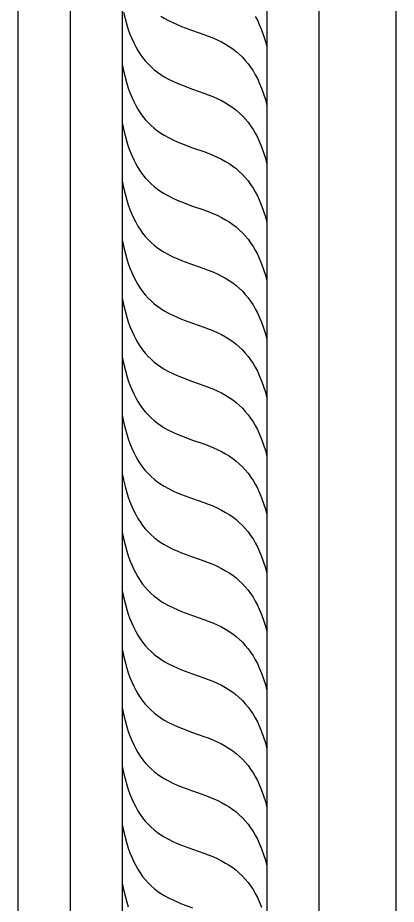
# Model space of a CAD drawing. Header units: millimetres. Extents: x 5940 to 9066, y 1327 to 3250.
# Drawn here: x 6894.8 to 7017.8, y 2620 to 2908.1 of the extents above; entities that cross this region are included whole.
import ezdxf

# ---------------------------------------------------------------- set-up
doc = ezdxf.new("R2010")
doc.units = ezdxf.units.MM
doc.layers.add('Default Layer', color=7, linetype='Continuous', lineweight=30)

msp = doc.modelspace()

# ---------------------------------------------------------------- linework, layer by layer
at = {"layer": 'Default Layer', "color": 18, "lineweight": 30, "true_color": 0x000000}
msp.add_line((6992.76, 1360.2), (6992.76, 3190.2), dxfattribs=at)
for points in [[(6512.76, 3190.2), (6512.76, 1360.2), (6512.76, 1360.2), (7017.76, 1360.2), (7017.76, 1360.2), (7017.76, 3190.2), (7017.76, 3190.2), (6512.76, 3190.2)], [(6929.16, 2909.86), (6929.66, 2907.8), (6930.22, 2905.76), (6930.22, 2905.76), (6930.7, 2904.25), (6931.24, 2902.76), (6931.82, 2901.29), (6932.47, 2899.86), (6932.47, 2899.86), (6933.1, 2898.6), (6933.8, 2897.39), (6934.55, 2896.22), (6935.36, 2895.1), (6936.22, 2894.04), (6937.13, 2893.03), (6938.09, 2892.07), (6939.1, 2891.18), (6940.16, 2890.35), (6941.25, 2889.58), (6942.39, 2888.88), (6942.39, 2888.88), (6943.75, 2888.13), (6945.13, 2887.43), (6946.53, 2886.79), (6947.96, 2886.21), (6947.96, 2886.21), (6951.58, 2884.86), (6955.23, 2883.58), (6955.23, 2883.58), (6956.69, 2883.06), (6958.13, 2882.48), (6959.54, 2881.84), (6960.94, 2881.15), (6962.32, 2880.4), (6962.32, 2880.4), (6963.49, 2879.69), (6964.63, 2878.91), (6965.72, 2878.06), (6966.77, 2877.15), (6967.76, 2876.18), (6968.71, 2875.16), (6969.61, 2874.08), (6970.45, 2872.94), (6971.24, 2871.76), (6971.97, 2870.52), (6972.64, 2869.24), (6973.25, 2867.92), (6973.25, 2867.92), (6973.98, 2866.11), (6974.64, 2864.28), (6975.23, 2862.41), (6975.74, 2860.52)], [(6941.25, 2908.61), (6942.39, 2907.91), (6942.39, 2907.91), (6943.75, 2907.16), (6945.13, 2906.46), (6946.53, 2905.83), (6947.96, 2905.25), (6947.96, 2905.25), (6951.58, 2903.89), (6955.23, 2902.62), (6955.23, 2902.62), (6956.69, 2902.09), (6958.13, 2901.51), (6959.54, 2900.87), (6960.94, 2900.18), (6962.32, 2899.43), (6962.32, 2899.43), (6963.49, 2898.72), (6964.63, 2897.94), (6965.72, 2897.09), (6966.77, 2896.18), (6967.76, 2895.21), (6968.71, 2894.19), (6969.61, 2893.11), (6970.45, 2891.97), (6971.24, 2890.79), (6971.97, 2889.55), (6972.64, 2888.27), (6973.25, 2886.95), (6973.25, 2886.95), (6973.98, 2885.15), (6974.64, 2883.31), (6975.23, 2881.44), (6975.74, 2879.55)], [(6971.97, 2908.49), (6972.64, 2907.21), (6973.25, 2905.89), (6973.25, 2905.89), (6973.98, 2904.09), (6974.64, 2902.25), (6975.23, 2900.38), (6975.74, 2898.49)], [(6928.74, 2892.92), (6929.16, 2890.83), (6929.66, 2888.77), (6930.22, 2886.73), (6930.22, 2886.73), (6930.7, 2885.21), (6931.24, 2883.73), (6931.82, 2882.26), (6932.47, 2880.83), (6932.47, 2880.83), (6933.1, 2879.57), (6933.8, 2878.35), (6934.55, 2877.19), (6935.36, 2876.07), (6936.22, 2875.01), (6937.13, 2874), (6938.09, 2873.04), (6939.1, 2872.15), (6940.16, 2871.32), (6941.25, 2870.55), (6942.39, 2869.85), (6942.39, 2869.85), (6943.75, 2869.1), (6945.13, 2868.4), (6946.53, 2867.76), (6947.96, 2867.18), (6947.96, 2867.18), (6951.58, 2865.83), (6955.23, 2864.55), (6955.23, 2864.55), (6956.69, 2864.03), (6958.13, 2863.45), (6959.54, 2862.81), (6960.94, 2862.12), (6962.32, 2861.37), (6962.32, 2861.37), (6963.49, 2860.65), (6964.63, 2859.87), (6965.72, 2859.03), (6966.77, 2858.12), (6967.76, 2857.15), (6968.71, 2856.13), (6969.61, 2855.04), (6970.45, 2853.91), (6971.24, 2852.72), (6971.97, 2851.49), (6972.64, 2850.21), (6973.25, 2848.89), (6973.25, 2848.89), (6973.98, 2847.08), (6974.64, 2845.25), (6975.23, 2843.38), (6975.74, 2841.48)], [(6928.74, 2873.98), (6929.16, 2871.89), (6929.66, 2869.83), (6930.22, 2867.79), (6930.22, 2867.79), (6930.7, 2866.27), (6931.24, 2864.79), (6931.82, 2863.32), (6932.47, 2861.89), (6932.47, 2861.89), (6933.1, 2860.63), (6933.8, 2859.41), (6934.55, 2858.25), (6935.36, 2857.13), (6936.22, 2856.07), (6937.13, 2855.06), (6938.09, 2854.1), (6939.1, 2853.21), (6940.16, 2852.38), (6941.25, 2851.61), (6942.39, 2850.9), (6942.39, 2850.9), (6943.75, 2850.15), (6945.13, 2849.46), (6946.53, 2848.82), (6947.96, 2848.24), (6947.96, 2848.24), (6951.58, 2846.89), (6955.23, 2845.61), (6955.23, 2845.61), (6956.69, 2845.09), (6958.13, 2844.51), (6959.54, 2843.87), (6960.94, 2843.18), (6962.32, 2842.43), (6962.32, 2842.43), (6963.49, 2841.71), (6964.63, 2840.93), (6965.72, 2840.09), (6966.77, 2839.18), (6967.76, 2838.21), (6968.71, 2837.19), (6969.61, 2836.1), (6970.45, 2834.97), (6971.24, 2833.78), (6971.97, 2832.55), (6972.64, 2831.27), (6973.25, 2829.95), (6973.25, 2829.95), (6973.98, 2828.14), (6974.64, 2826.31), (6975.23, 2824.44), (6975.74, 2822.54)], [(6928.74, 2854.94), (6929.16, 2852.86), (6929.66, 2850.8), (6930.22, 2848.75), (6930.22, 2848.75), (6930.7, 2847.24), (6931.24, 2845.75), (6931.82, 2844.29), (6932.47, 2842.86), (6932.47, 2842.86), (6933.1, 2841.6), (6933.8, 2840.38), (6934.55, 2839.22), (6935.36, 2838.1), (6936.22, 2837.03), (6937.13, 2836.02), (6938.09, 2835.07), (6939.1, 2834.18), (6940.16, 2833.34), (6941.25, 2832.58), (6942.39, 2831.87), (6942.39, 2831.87), (6943.75, 2831.12), (6945.13, 2830.43), (6946.53, 2829.79), (6947.96, 2829.21), (6947.96, 2829.21), (6951.58, 2827.86), (6955.23, 2826.58), (6955.23, 2826.58), (6956.69, 2826.06), (6958.13, 2825.47), (6959.54, 2824.84), (6960.94, 2824.14), (6962.32, 2823.4), (6962.32, 2823.4), (6963.49, 2822.68), (6964.63, 2821.9), (6965.72, 2821.06), (6966.77, 2820.15), (6967.76, 2819.18), (6968.71, 2818.15), (6969.61, 2817.07), (6970.45, 2815.94), (6971.24, 2814.75), (6971.97, 2813.52), (6972.64, 2812.24), (6973.25, 2810.91), (6973.25, 2810.91), (6973.98, 2809.11), (6974.64, 2807.27), (6975.23, 2805.41), (6975.74, 2803.51)], [(6928.74, 2835.91), (6929.16, 2833.83), (6929.66, 2831.76), (6930.22, 2829.72), (6930.22, 2829.72), (6930.7, 2828.21), (6931.24, 2826.72), (6931.82, 2825.26), (6932.47, 2823.82), (6932.47, 2823.82), (6933.1, 2822.56), (6933.8, 2821.35), (6934.55, 2820.18), (6935.36, 2819.07), (6936.22, 2818), (6937.13, 2816.99), (6938.09, 2816.04), (6939.1, 2815.15), (6940.16, 2814.31), (6941.25, 2813.54), (6942.39, 2812.84), (6942.39, 2812.84), (6943.75, 2812.09), (6945.13, 2811.4), (6946.53, 2810.76), (6947.96, 2810.18), (6947.96, 2810.18), (6951.58, 2808.83), (6955.23, 2807.55), (6955.23, 2807.55), (6956.69, 2807.02), (6958.13, 2806.44), (6959.54, 2805.81), (6960.94, 2805.11), (6962.32, 2804.37), (6962.32, 2804.37), (6963.49, 2803.65), (6964.63, 2802.87), (6965.72, 2802.02), (6966.77, 2801.12), (6967.76, 2800.15), (6968.71, 2799.12), (6969.61, 2798.04), (6970.45, 2796.91), (6971.24, 2795.72), (6971.97, 2794.49), (6972.64, 2793.21), (6973.25, 2791.88), (6973.25, 2791.88), (6973.98, 2790.08), (6974.64, 2788.24), (6975.23, 2786.37), (6975.74, 2784.48)], [(6928.74, 2816.97), (6929.16, 2814.89), (6929.66, 2812.82), (6930.22, 2810.78), (6930.22, 2810.78), (6930.7, 2809.27), (6931.24, 2807.78), (6931.82, 2806.32), (6932.47, 2804.88), (6932.47, 2804.88), (6933.1, 2803.62), (6933.8, 2802.41), (6934.55, 2801.24), (6935.36, 2800.13), (6936.22, 2799.06), (6937.13, 2798.05), (6938.09, 2797.1), (6939.1, 2796.21), (6940.16, 2795.37), (6941.25, 2794.6), (6942.39, 2793.9), (6942.39, 2793.9), (6943.75, 2793.15), (6945.13, 2792.46), (6946.53, 2791.82), (6947.96, 2791.24), (6947.96, 2791.24), (6951.58, 2789.89), (6955.23, 2788.61), (6955.23, 2788.61), (6956.69, 2788.08), (6958.13, 2787.5), (6959.54, 2786.87), (6960.94, 2786.17), (6962.32, 2785.42), (6962.32, 2785.42), (6963.49, 2784.71), (6964.63, 2783.93), (6965.72, 2783.08), (6966.77, 2782.18), (6967.76, 2781.21), (6968.71, 2780.18), (6969.61, 2779.1), (6970.45, 2777.97), (6971.24, 2776.78), (6971.97, 2775.55), (6972.64, 2774.27), (6973.25, 2772.94), (6973.25, 2772.94), (6973.98, 2771.14), (6974.64, 2769.3), (6975.23, 2767.43), (6975.74, 2765.54)], [(6928.74, 2797.94), (6929.16, 2795.86), (6929.66, 2793.79), (6930.22, 2791.75), (6930.22, 2791.75), (6930.7, 2790.24), (6931.24, 2788.75), (6931.82, 2787.29), (6932.47, 2785.85), (6932.47, 2785.85), (6933.1, 2784.59), (6933.8, 2783.38), (6934.55, 2782.21), (6935.36, 2781.1), (6936.22, 2780.03), (6937.13, 2779.02), (6938.09, 2778.07), (6939.1, 2777.17), (6940.16, 2776.34), (6941.25, 2775.57), (6942.39, 2774.87), (6942.39, 2774.87), (6943.75, 2774.12), (6945.13, 2773.43), (6946.53, 2772.79), (6947.96, 2772.21), (6947.96, 2772.21), (6951.58, 2770.85), (6955.23, 2769.58), (6955.23, 2769.58), (6956.69, 2769.05), (6958.13, 2768.47), (6959.54, 2767.83), (6960.94, 2767.14), (6962.32, 2766.39), (6962.32, 2766.39), (6963.49, 2765.68), (6964.63, 2764.9), (6965.72, 2764.05), (6966.77, 2763.14), (6967.76, 2762.18), (6968.71, 2761.15), (6969.61, 2760.07), (6970.45, 2758.93), (6971.24, 2757.75), (6971.97, 2756.51), (6972.64, 2755.23), (6973.25, 2753.91), (6973.25, 2753.91), (6973.98, 2752.11), (6974.64, 2750.27), (6975.23, 2748.4), (6975.74, 2746.51)], [(6928.74, 2778.91), (6929.16, 2776.82), (6929.66, 2774.76), (6930.22, 2772.72), (6930.22, 2772.72), (6930.7, 2771.21), (6931.24, 2769.72), (6931.82, 2768.26), (6932.47, 2766.82), (6932.47, 2766.82), (6933.1, 2765.56), (6933.8, 2764.35), (6934.55, 2763.18), (6935.36, 2762.06), (6936.22, 2761), (6937.13, 2759.99), (6938.09, 2759.04), (6939.1, 2758.14), (6940.16, 2757.31), (6941.25, 2756.54), (6942.39, 2755.84), (6942.39, 2755.84), (6943.75, 2755.09), (6945.13, 2754.39), (6946.53, 2753.76), (6947.96, 2753.17), (6947.96, 2753.17), (6951.58, 2751.82), (6955.23, 2750.55), (6955.23, 2750.55), (6956.69, 2750.02), (6958.13, 2749.44), (6959.54, 2748.8), (6960.94, 2748.11), (6962.32, 2747.36), (6962.32, 2747.36), (6963.49, 2746.65), (6964.63, 2745.87), (6965.72, 2745.02), (6966.77, 2744.11), (6967.76, 2743.14), (6968.71, 2742.12), (6969.61, 2741.04), (6970.45, 2739.9), (6971.24, 2738.72), (6971.97, 2737.48), (6972.64, 2736.2), (6973.25, 2734.88), (6973.25, 2734.88), (6973.98, 2733.08), (6974.64, 2731.24), (6975.23, 2729.37), (6975.74, 2727.48)], [(6928.74, 2759.97), (6929.16, 2757.88), (6929.66, 2755.82), (6930.22, 2753.78), (6930.22, 2753.78), (6930.7, 2752.27), (6931.24, 2750.78), (6931.82, 2749.32), (6932.47, 2747.88), (6932.47, 2747.88), (6933.1, 2746.62), (6933.8, 2745.41), (6934.55, 2744.24), (6935.36, 2743.12), (6936.22, 2742.06), (6937.13, 2741.05), (6938.09, 2740.1), (6939.1, 2739.2), (6940.16, 2738.37), (6941.25, 2737.6), (6942.39, 2736.9), (6942.39, 2736.9), (6943.75, 2736.15), (6945.13, 2735.45), (6946.53, 2734.82), (6947.96, 2734.23), (6947.96, 2734.23), (6951.58, 2732.88), (6955.23, 2731.61), (6955.23, 2731.61), (6956.69, 2731.08), (6958.13, 2730.5), (6959.54, 2729.86), (6960.94, 2729.17), (6962.32, 2728.42), (6962.32, 2728.42), (6963.49, 2727.71), (6964.63, 2726.93), (6965.72, 2726.08), (6966.77, 2725.17), (6967.76, 2724.2), (6968.71, 2723.18), (6969.61, 2722.1), (6970.45, 2720.96), (6971.24, 2719.78), (6971.97, 2718.54), (6972.64, 2717.26), (6973.25, 2715.94), (6973.25, 2715.94), (6973.98, 2714.14), (6974.64, 2712.3), (6975.23, 2710.43), (6975.74, 2708.54)], [(6928.74, 2740.94), (6929.16, 2738.85), (6929.66, 2736.79), (6930.22, 2734.75), (6930.22, 2734.75), (6930.7, 2733.23), (6931.24, 2731.75), (6931.82, 2730.28), (6932.47, 2728.85), (6932.47, 2728.85), (6933.1, 2727.59), (6933.8, 2726.38), (6934.55, 2725.21), (6935.36, 2724.09), (6936.22, 2723.03), (6937.13, 2722.02), (6938.09, 2721.06), (6939.1, 2720.17), (6940.16, 2719.34), (6941.25, 2718.57), (6942.39, 2717.87), (6942.39, 2717.87), (6943.75, 2717.12), (6945.13, 2716.42), (6946.53, 2715.78), (6947.96, 2715.2), (6947.96, 2715.2), (6951.58, 2713.85), (6955.23, 2712.57), (6955.23, 2712.57), (6956.69, 2712.05), (6958.13, 2711.47), (6959.54, 2710.83), (6960.94, 2710.14), (6962.32, 2709.39), (6962.32, 2709.39), (6963.49, 2708.68), (6964.63, 2707.89), (6965.72, 2707.05), (6966.77, 2706.14), (6967.76, 2705.17), (6968.71, 2704.15), (6969.61, 2703.06), (6970.45, 2701.93), (6971.24, 2700.74), (6971.97, 2699.51), (6972.64, 2698.23), (6973.25, 2696.91), (6973.25, 2696.91), (6973.98, 2695.1), (6974.64, 2693.27), (6975.23, 2691.4), (6975.74, 2689.51)], [(6928.74, 2722), (6929.16, 2719.91), (6929.66, 2717.85), (6930.22, 2715.81), (6930.22, 2715.81), (6930.7, 2714.29), (6931.24, 2712.81), (6931.82, 2711.34), (6932.47, 2709.91), (6932.47, 2709.91), (6933.1, 2708.65), (6933.8, 2707.44), (6934.55, 2706.27), (6935.36, 2705.15), (6936.22, 2704.09), (6937.13, 2703.08), (6938.09, 2702.12), (6939.1, 2701.23), (6940.16, 2700.4), (6941.25, 2699.63), (6942.39, 2698.93), (6942.39, 2698.93), (6943.75, 2698.18), (6945.13, 2697.48), (6946.53, 2696.84), (6947.96, 2696.26), (6947.96, 2696.26), (6951.58, 2694.91), (6955.23, 2693.63), (6955.23, 2693.63), (6956.69, 2693.11), (6958.13, 2692.53), (6959.54, 2691.89), (6960.94, 2691.2), (6962.32, 2690.45), (6962.32, 2690.45), (6963.49, 2689.74), (6964.63, 2688.95), (6965.72, 2688.11), (6966.77, 2687.2), (6967.76, 2686.23), (6968.71, 2685.21), (6969.61, 2684.12), (6970.45, 2682.99), (6971.24, 2681.8), (6971.97, 2680.57), (6972.64, 2679.29), (6973.25, 2677.97), (6973.25, 2677.97), (6973.98, 2676.16), (6974.64, 2674.33), (6975.23, 2672.46), (6975.74, 2670.56)], [(6928.74, 2702.96), (6929.16, 2700.88), (6929.66, 2698.82), (6930.22, 2696.77), (6930.22, 2696.77), (6930.7, 2695.26), (6931.24, 2693.77), (6931.82, 2692.31), (6932.47, 2690.88), (6932.47, 2690.88), (6933.1, 2689.62), (6933.8, 2688.4), (6934.55, 2687.24), (6935.36, 2686.12), (6936.22, 2685.06), (6937.13, 2684.05), (6938.09, 2683.09), (6939.1, 2682.2), (6940.16, 2681.37), (6941.25, 2680.6), (6942.39, 2679.89), (6942.39, 2679.89), (6943.75, 2679.14), (6945.13, 2678.45), (6946.53, 2677.81), (6947.96, 2677.23), (6947.96, 2677.23), (6951.58, 2675.88), (6955.23, 2674.6), (6955.23, 2674.6), (6956.69, 2674.08), (6958.13, 2673.5), (6959.54, 2672.86), (6960.94, 2672.17), (6962.32, 2671.42), (6962.32, 2671.42), (6963.49, 2670.7), (6964.63, 2669.92), (6965.72, 2669.08), (6966.77, 2668.17), (6967.76, 2667.2), (6968.71, 2666.17), (6969.61, 2665.09), (6970.45, 2663.96), (6971.24, 2662.77), (6971.97, 2661.54), (6972.64, 2660.26), (6973.25, 2658.94), (6973.25, 2658.94), (6973.98, 2657.13), (6974.64, 2655.29), (6975.23, 2653.43), (6975.74, 2651.53)], [(6928.74, 2683.93), (6929.16, 2681.85), (6929.66, 2679.78), (6930.22, 2677.74), (6930.22, 2677.74), (6930.7, 2676.23), (6931.24, 2674.74), (6931.82, 2673.28), (6932.47, 2671.85), (6932.47, 2671.85), (6933.1, 2670.59), (6933.8, 2669.37), (6934.55, 2668.21), (6935.36, 2667.09), (6936.22, 2666.02), (6937.13, 2665.01), (6938.09, 2664.06), (6939.1, 2663.17), (6940.16, 2662.33), (6941.25, 2661.57), (6942.39, 2660.86), (6942.39, 2660.86), (6943.75, 2660.11), (6945.13, 2659.42), (6946.53, 2658.78), (6947.96, 2658.2), (6947.96, 2658.2), (6951.58, 2656.85), (6955.23, 2655.57), (6955.23, 2655.57), (6956.69, 2655.05), (6958.13, 2654.46), (6959.54, 2653.83), (6960.94, 2653.13), (6962.32, 2652.39), (6962.32, 2652.39), (6963.49, 2651.67), (6964.63, 2650.89), (6965.72, 2650.05), (6966.77, 2649.14), (6967.76, 2648.17), (6968.71, 2647.14), (6969.61, 2646.06), (6970.45, 2644.93), (6971.24, 2643.74), (6971.97, 2642.51), (6972.64, 2641.23), (6973.25, 2639.9), (6973.25, 2639.9), (6973.98, 2638.1), (6974.64, 2636.26), (6975.23, 2634.4), (6975.74, 2632.5)], [(6928.74, 2664.99), (6929.16, 2662.91), (6929.66, 2660.84), (6930.22, 2658.8), (6930.22, 2658.8), (6930.7, 2657.29), (6931.24, 2655.8), (6931.82, 2654.34), (6932.47, 2652.9), (6932.47, 2652.9), (6933.1, 2651.65), (6933.8, 2650.43), (6934.55, 2649.26), (6935.36, 2648.15), (6936.22, 2647.08), (6937.13, 2646.07), (6938.09, 2645.12), (6939.1, 2644.23), (6940.16, 2643.39), (6941.25, 2642.62), (6942.39, 2641.92), (6942.39, 2641.92), (6943.75, 2641.17), (6945.13, 2640.48), (6946.53, 2639.84), (6947.96, 2639.26), (6947.96, 2639.26), (6951.58, 2637.91), (6955.23, 2636.63), (6955.23, 2636.63), (6956.69, 2636.1), (6958.13, 2635.52), (6959.54, 2634.89), (6960.94, 2634.19), (6962.32, 2633.45), (6962.32, 2633.45), (6963.49, 2632.73), (6964.63, 2631.95), (6965.72, 2631.11), (6966.77, 2630.2), (6967.76, 2629.23), (6968.71, 2628.2), (6969.61, 2627.12), (6970.45, 2625.99), (6971.24, 2624.8), (6971.97, 2623.57), (6972.64, 2622.29), (6973.25, 2620.96), (6973.25, 2620.96), (6973.98, 2619.16)], [(6928.74, 2645.96), (6929.16, 2643.88), (6929.66, 2641.81), (6930.22, 2639.77), (6930.22, 2639.77), (6930.7, 2638.26), (6931.24, 2636.77), (6931.82, 2635.31), (6932.47, 2633.87), (6932.47, 2633.87), (6933.1, 2632.61), (6933.8, 2631.4), (6934.55, 2630.23), (6935.36, 2629.12), (6936.22, 2628.05), (6937.13, 2627.04), (6938.09, 2626.09), (6939.1, 2625.19), (6940.16, 2624.36), (6941.25, 2623.59), (6942.39, 2622.89), (6942.39, 2622.89), (6943.75, 2622.14), (6945.13, 2621.45), (6946.53, 2620.81), (6947.96, 2620.23), (6947.96, 2620.23), (6951.58, 2618.87)], [(6928.74, 2626.93), (6929.16, 2624.84), (6929.66, 2622.78), (6930.22, 2620.74), (6930.22, 2620.74), (6930.7, 2619.23)]]:
    msp.add_lwpolyline(points, dxfattribs=at)
for points in [[(6894.79, 3190.28, 0), (6894.79, 2275.2, 0), (6894.79, 1360.13, 0)], [(6911.79, 3190.28, 0), (6911.79, 2275.2, 0), (6911.79, 1360.13, 0)], [(6928.74, 3190.28, 0), (6928.74, 2275.2, 0), (6928.74, 1360.13, 0)], [(6975.74, 3190.28, 0), (6975.74, 2275.2, 0), (6975.74, 1360.13, 0)]]:
    msp.add_polyline3d(points, dxfattribs=at)

doc.saveas('drawing.dxf')
